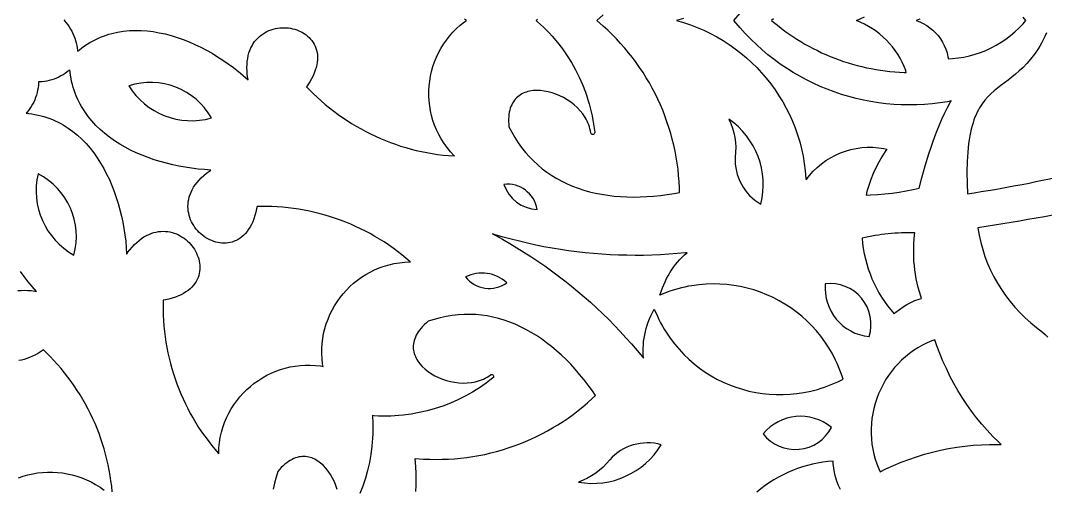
# Model space of a CAD drawing. Extents: x -550 to 550, y -550 to 550.
# Drawn here: x 6.1 to 149.9, y -65.6 to 0 of the extents above; entities that cross this region are included whole.
import ezdxf

# ---------------------------------------------------------------- set-up
doc = ezdxf.new("R2010")
doc.units = 0
doc.layers.add('LAYER_1', color=18, linetype='CONTINUOUS')
doc.layers.add('LAYER_10', color=4, linetype='CONTINUOUS')

msp = doc.modelspace()

# ---------------------------------------------------------------- linework, layer by layer
at = {"layer": 'LAYER_1'}
for points in [[(0, 550, 0.414214), (-550, 0, 0.414214), (0, -550, 0.414214), (550, 0, 0.414214)], [(32.88, -13.68, 0.355981), (21.28, -9.18, 0.33339)], [(109.98, -25.76, 0.312542), (105.48, -13.85, -0.141794), (106.38, -19.17, 0.28687)], [(13.58, -32.92, 0.355981), (8.56, -21.54, 0.33339)], [(73.92, -23.01, 0.313022), (78.58, -26.51, 0.400535)], [(128.68, -41.2), (128.93, -40.96), (129.41, -40.56), (129.93, -40.19), (130.46, -39.86), (131.02, -39.57), (131.6, -39.32), (132.2, -39.11), (132.52, -39.02), (132.41, -38.7), (132.22, -38.09), (132.06, -37.48), (131.91, -36.86), (131.78, -36.25), (131.67, -35.63), (131.59, -35.01), (131.52, -34.39), (131.46, -33.77), (131.43, -33.15), (131.42, -32.53), (131.42, -31.92), (131.44, -31.31), (131.48, -30.71), (131.54, -30.11), (131.58, -29.81, 0.066618), (124.17, -30.56, 0.161927)], [(68.54, -35.99, 0.400535), (74.31, -36.82, 0.313022)], [(119.01, -36.96, 0.412174), (125.16, -44.37, 0.547146)], [(119.88, -57.12, 0.412174), (110.29, -58.02, 0.547146)], [(88.78, -61.67, -0.141792), (84.38, -64.79, 0.312588), (95.99, -59.55, 0.287102)]]:
    msp.add_lwpolyline(points, format="xyb", close=True, dxfattribs=at)
for points in [[(12.27, 0.07), (12.21, 0), (12.27, -0.07), (12.5, -0.34), (12.72, -0.62), (12.93, -0.91), (13.12, -1.21), (13.29, -1.51), (13.45, -1.83), (13.59, -2.15), (13.71, -2.48), (13.82, -2.81), (13.92, -3.15), (13.99, -3.49), (14.05, -3.84), (14.09, -4.19), (14.1, -4.32), (14.35, -4.11), (14.71, -3.84), (15.07, -3.58), (15.43, -3.34), (15.8, -3.11), (16.18, -2.9), (16.56, -2.7), (16.94, -2.52), (17.33, -2.35), (17.72, -2.19), (18.11, -2.05), (18.51, -1.93), (18.91, -1.82), (19.72, -1.63), (20.54, -1.5), (21.37, -1.42), (22.2, -1.39), (23.04, -1.4), (23.88, -1.46), (24.72, -1.56), (25.57, -1.71), (26.41, -1.89), (27.25, -2.12), (28.09, -2.38), (28.93, -2.67), (29.75, -3), (30.57, -3.36), (31.38, -3.75), (32.18, -4.17), (32.97, -4.61), (33.74, -5.08), (34.5, -5.57), (35.24, -6.08), (35.96, -6.62), (36.67, -7.17), (37.35, -7.74), (38.02, -8.32), (38.03, -8.34), (37.99, -8.1), (37.92, -7.59), (37.88, -7.1), (37.87, -6.62), (37.88, -6.17), (37.91, -5.74), (37.97, -5.33), (38.05, -4.93), (38.15, -4.55), (38.28, -4.2), (38.42, -3.86), (38.58, -3.54), (38.76, -3.24), (38.95, -2.97), (39.16, -2.7), (39.39, -2.46), (39.62, -2.24), (39.87, -2.04), (40.13, -1.86), (40.4, -1.69), (40.68, -1.54), (40.96, -1.42), (41.25, -1.31), (41.55, -1.21), (41.85, -1.14), (42.15, -1.08), (42.46, -1.04), (42.76, -1.02), (43.07, -1.01), (43.37, -1.02), (43.68, -1.05), (43.98, -1.09), (44.27, -1.15), (44.57, -1.23), (44.85, -1.32), (45.13, -1.43), (45.4, -1.55), (45.66, -1.69), (45.91, -1.84), (46.16, -2.01), (46.38, -2.19), (46.6, -2.39), (46.8, -2.6), (46.99, -2.83), (47.16, -3.07), (47.31, -3.33), (47.44, -3.6), (47.55, -3.89), (47.64, -4.18), (47.71, -4.49), (47.75, -4.82), (47.77, -5.15), (47.76, -5.5), (47.73, -5.85), (47.67, -6.22), (47.58, -6.59), (47.46, -6.98), (47.32, -7.38), (47.14, -7.78), (46.93, -8.2), (46.69, -8.62), (46.42, -9.05), (46.24, -9.31), (46.62, -9.71), (47.16, -10.25), (47.72, -10.78), (48.28, -11.3), (48.86, -11.79), (49.45, -12.28), (50.05, -12.75), (50.66, -13.2), (51.29, -13.64), (51.92, -14.06), (52.56, -14.46), (53.21, -14.85), (53.87, -15.23), (54.54, -15.58), (55.21, -15.92), (55.9, -16.25), (56.59, -16.56), (57.29, -16.85), (57.99, -17.12), (58.71, -17.38), (59.43, -17.62), (60.15, -17.84), (60.89, -18.04), (61.62, -18.23), (62.37, -18.4), (63.11, -18.55), (63.87, -18.68), (64.62, -18.79), (65.38, -18.89), (66.15, -18.96), (66.92, -19.02), (66.97, -19.02), (66.94, -18.99), (66.42, -18.43), (65.95, -17.85), (65.52, -17.25), (65.13, -16.63), (64.78, -15.99), (64.47, -15.35), (64.2, -14.69), (63.97, -14.02), (63.78, -13.34), (63.62, -12.66), (63.51, -11.97), (63.44, -11.27), (63.4, -10.58), (63.4, -9.88), (63.44, -9.19), (63.52, -8.5), (63.63, -7.82), (63.78, -7.14), (63.97, -6.48), (64.2, -5.82), (64.46, -5.17), (64.75, -4.54), (65.08, -3.93), (65.45, -3.33), (65.85, -2.75), (66.29, -2.19), (66.76, -1.66), (67.26, -1.14), (67.8, -0.66), (68.37, -0.2), (68.66, 0), (68.37, 0.2)], [(111.77, 0.24), (111.49, 0), (111.77, -0.24), (112.29, -0.66), (112.81, -1.08), (113.35, -1.48), (113.89, -1.87), (114.44, -2.24), (115, -2.61), (115.57, -2.96), (116.14, -3.3), (116.72, -3.62), (117.31, -3.94), (117.9, -4.23), (118.5, -4.52), (119.11, -4.79), (119.72, -5.05), (120.34, -5.3), (120.96, -5.53), (121.59, -5.75), (122.22, -5.95), (122.85, -6.14), (123.5, -6.32), (124.14, -6.48), (124.79, -6.63), (125.44, -6.76), (126.1, -6.88), (126.76, -6.99), (127.42, -7.08), (128.08, -7.15), (128.75, -7.22), (129.42, -7.26), (130.09, -7.29), (130.38, -7.3), (130.3, -7.04), (130.06, -6.44), (129.8, -5.86), (129.5, -5.29), (129.17, -4.75), (128.82, -4.22), (128.44, -3.71), (128.03, -3.23), (127.59, -2.76), (127.14, -2.32), (126.65, -1.91), (126.15, -1.52), (125.62, -1.16), (125.08, -0.83), (124.51, -0.52), (123.4, 0), (124.51, 0.52)], [(132.28, 0.19), (131.78, 0), (132.28, -0.19), (132.77, -0.43), (133.24, -0.7), (133.68, -1.01), (134.1, -1.35), (134.49, -1.72), (134.85, -2.13), (135.17, -2.56), (135.46, -3.02), (135.71, -3.5), (135.93, -4.01), (136.1, -4.53), (136.23, -5.08), (136.28, -5.38), (136.86, -5.35), (137.67, -5.26), (138.47, -5.13), (139.26, -4.96), (140.04, -4.74), (140.8, -4.48), (141.55, -4.19), (142.28, -3.85), (142.99, -3.47), (143.68, -3.06), (144.35, -2.61), (144.99, -2.12), (145.61, -1.6), (146.2, -1.04), (146.76, -0.45), (147.14, 0), (146.76, 0.45)], [(5.74, -37.91), (6.17, -37.88), (6.62, -37.86), (7.1, -37.88), (7.59, -37.92), (8.1, -37.99), (8.34, -38.03), (8.32, -38.02), (7.74, -37.35), (7.17, -36.67), (6.62, -35.96), (6.08, -35.24)], [(18.96, -66.15), (18.89, -65.38), (18.79, -64.62), (18.68, -63.87), (18.55, -63.11), (18.4, -62.37), (18.23, -61.62), (18.04, -60.89), (17.84, -60.15), (17.62, -59.43), (17.38, -58.71), (17.12, -57.99), (16.85, -57.29), (16.56, -56.59), (16.25, -55.9), (15.92, -55.21), (15.58, -54.54), (15.23, -53.87), (14.85, -53.21), (14.46, -52.56), (14.06, -51.92), (13.64, -51.29), (13.2, -50.66), (12.75, -50.05), (12.28, -49.45), (11.79, -48.86), (11.3, -48.28), (10.78, -47.72), (10.25, -47.16), (9.71, -46.62), (9.31, -46.24), (9.05, -46.41), (8.62, -46.69), (8.2, -46.93), (7.78, -47.14), (7.38, -47.32), (6.98, -47.46), (6.59, -47.58), (6.22, -47.67), (5.85, -47.73)], [(50.53, -65.85), (50.35, -65.29), (50.13, -64.74), (49.88, -64.23), (49.59, -63.74), (49.28, -63.28), (48.95, -62.85), (48.59, -62.47), (48.21, -62.13), (47.81, -61.84), (47.6, -61.71), (47.4, -61.6), (47.18, -61.5), (46.97, -61.41), (46.75, -61.34), (46.53, -61.28), (46.31, -61.24), (46.08, -61.21), (45.85, -61.2), (45.62, -61.21), (45.39, -61.23), (45.15, -61.27), (44.92, -61.33), (44.68, -61.4), (44.43, -61.5), (44.19, -61.61), (43.94, -61.75), (43.7, -61.91), (43.45, -62.09), (43.2, -62.29), (42.94, -62.52), (42.69, -62.77), (42.44, -63.04), (42.22, -63.31), (41.96, -64.12), (41.73, -64.97), (41.55, -65.81)], [(5.82, -64.2), (6.48, -63.97), (7.14, -63.78), (7.82, -63.63), (8.5, -63.52), (9.19, -63.44), (9.88, -63.4), (10.58, -63.4), (11.27, -63.44), (11.97, -63.51), (12.66, -63.62), (13.34, -63.78), (14.02, -63.97), (14.69, -64.2), (15.35, -64.47), (15.99, -64.78), (16.63, -65.13), (17.25, -65.52), (17.85, -65.95)]]:
    msp.add_lwpolyline(points, dxfattribs=at)
for points in [[(78.64, 0.17), (78.44, 0), (78.64, -0.17), (79.07, -0.56), (79.49, -0.96), (79.9, -1.37), (80.3, -1.79), (80.69, -2.21), (81.43, -3.09), (82.13, -4), (82.79, -4.94), (83.4, -5.92), (83.96, -6.92), (84.47, -7.94), (84.94, -8.99), (85.36, -10.06), (85.55, -10.61), (85.72, -11.15), (85.89, -11.71), (86.04, -12.27), (86.17, -12.83), (86.3, -13.4), (86.41, -13.97), (86.51, -14.54), (86.59, -15.12), (86.66, -15.7, -0.968464), (86.12, -15.78), (86.07, -15.48), (86, -15.2), (85.92, -14.92), (85.82, -14.64), (85.71, -14.38), (85.59, -14.11), (85.45, -13.86), (85.31, -13.61), (84.98, -13.12), (84.61, -12.66), (84.2, -12.23), (83.77, -11.83), (83.3, -11.47), (82.81, -11.13), (82.29, -10.83), (81.77, -10.56), (81.23, -10.34), (80.68, -10.15), (80.14, -10), (79.59, -9.9), (79.05, -9.83), (78.53, -9.82), (78.02, -9.84), (77.53, -9.92), (77.3, -9.97), (77.07, -10.04), (76.85, -10.12), (76.63, -10.21), (76.43, -10.31), (76.23, -10.43), (76.05, -10.56), (75.87, -10.7), (75.7, -10.85), (75.54, -11.02), (75.39, -11.2), (75.25, -11.4), (75.13, -11.6), (75.01, -11.83), (74.91, -12.07), (74.82, -12.32), (74.74, -12.59), (74.67, -12.88), (74.62, -13.18), (74.59, -13.5), (74.57, -13.84), (74.57, -14.2), (74.59, -14.57), (74.62, -14.91), (75.01, -15.67), (75.45, -16.43), (75.91, -17.16), (76.41, -17.85), (76.94, -18.51), (77.49, -19.14), (78.07, -19.72), (78.67, -20.28), (79.3, -20.8), (79.96, -21.29), (80.63, -21.74), (81.33, -22.17), (82.05, -22.56), (82.79, -22.91), (83.55, -23.24), (84.33, -23.53), (85.13, -23.8), (85.95, -24.03), (86.78, -24.23), (87.63, -24.4), (88.5, -24.53), (89.38, -24.64), (90.27, -24.72), (91.18, -24.77), (92.09, -24.78), (93.02, -24.77), (93.96, -24.73), (94.91, -24.66), (95.87, -24.56), (96.84, -24.43), (97.81, -24.28), (98.57, -24.13), (98.55, -23.49), (98.51, -22.62), (98.44, -21.75), (98.35, -20.89), (98.23, -20.04), (98.1, -19.18), (97.94, -18.34), (97.75, -17.5), (97.55, -16.66), (97.32, -15.84), (97.07, -15.02), (96.8, -14.21), (96.51, -13.4), (96.2, -12.61), (95.87, -11.82), (95.51, -11.04), (95.14, -10.27), (94.74, -9.51), (94.33, -8.77), (93.89, -8.03), (93.44, -7.31), (92.96, -6.59), (92.47, -5.89), (91.95, -5.2), (91.42, -4.53), (90.87, -3.87), (90.3, -3.22), (89.71, -2.59), (89.1, -1.97), (88.48, -1.37), (87.84, -0.78), (86.94, 0), (87.84, 0.78)], [(99.1, 0.27), (98.15, 0), (99.1, -0.27), (100.08, -0.6), (101.05, -0.97), (101.99, -1.38), (102.91, -1.83), (103.81, -2.31), (104.69, -2.83), (105.54, -3.38), (106.36, -3.96), (107.16, -4.58), (107.94, -5.23), (108.68, -5.91), (109.4, -6.61), (110.08, -7.35), (110.74, -8.11), (111.36, -8.9), (111.96, -9.72), (112.51, -10.56), (113.04, -11.42), (113.53, -12.31), (113.98, -13.21), (114.4, -14.14), (114.78, -15.09), (115.12, -16.05), (115.42, -17.03), (115.68, -18.03), (115.9, -19.05), (116.07, -20.07), (116.21, -21.11), (116.3, -22.17), (116.31, -22.39, -0.292397), (127.25, -17.98), (127.65, -18.05), (127.43, -18.39), (126.95, -19.14), (126.51, -19.91), (126.11, -20.7), (125.74, -21.5), (125.41, -22.32), (125.12, -23.15), (124.86, -24), (124.74, -24.52), (125.38, -24.49), (126.38, -24.42), (127.38, -24.33), (128.38, -24.22), (129.37, -24.08), (130.36, -23.92), (131.35, -23.74), (132.17, -23.56), (132.57, -22.07), (133.04, -20.4), (133.55, -18.74), (133.82, -17.91), (134.1, -17.09), (134.39, -16.27), (134.71, -15.45), (135.03, -14.65), (135.38, -13.85), (135.75, -13.07), (136.13, -12.29), (136.54, -11.53), (136.67, -11.3), (136.17, -11.4), (135.09, -11.56), (134, -11.69), (132.92, -11.78), (131.84, -11.84), (130.76, -11.85), (129.68, -11.83), (128.61, -11.78), (127.54, -11.68), (126.48, -11.55), (125.42, -11.39), (124.37, -11.19), (123.33, -10.95), (122.3, -10.68), (121.28, -10.37), (120.27, -10.03), (119.27, -9.66), (118.29, -9.25), (117.31, -8.81), (116.36, -8.33), (115.42, -7.83), (114.49, -7.29), (113.58, -6.71), (112.69, -6.11), (111.82, -5.48), (110.97, -4.81), (110.14, -4.11), (109.34, -3.38), (108.55, -2.62), (107.79, -1.84), (107.06, -1.02), (106.2, 0), (107.06, 1.02)], [(150.07, -1.75), (149.84, -2.25), (149.6, -2.72), (149.36, -3.17), (149.11, -3.6), (148.86, -4), (148.35, -4.75), (147.83, -5.42), (147.31, -6.03), (146.78, -6.58), (146.24, -7.08), (145.71, -7.53), (144.66, -8.36), (143.65, -9.11), (143.16, -9.49), (142.69, -9.88), (142.24, -10.28), (141.81, -10.71), (141.41, -11.18), (141.02, -11.69), (140.84, -11.97), (140.66, -12.26), (140.49, -12.56), (140.33, -12.88), (140.17, -13.22), (140.02, -13.58), (139.88, -13.96), (139.75, -14.36), (139.62, -14.79), (139.5, -15.24), (139.4, -15.71), (139.3, -16.21), (139.21, -16.74), (139.13, -17.29), (139.06, -17.87), (139.01, -18.49), (138.93, -19.81), (138.89, -21.27), (138.9, -22.87), (138.96, -24.33, 0.042468), (169.26, -17.08, -0.574933)], [(177.56, -21.57, -0.023981), (140.41, -29.09, 0.194027), (148.65, -43.09), (149.06, -43.4), (149.47, -43.73), (149.86, -44.09), (150.23, -44.46)], [(61.57, -66.13), (61.6, -65.26), (61.61, -64.4), (61.6, -63.53), (61.56, -62.66), (61.47, -61.47), (62.66, -61.56), (63.53, -61.6), (64.4, -61.61), (65.26, -61.6), (66.13, -61.57), (66.99, -61.52), (67.85, -61.44), (68.7, -61.34), (69.55, -61.22), (70.4, -61.07), (71.24, -60.9), (72.07, -60.71), (72.9, -60.5), (73.72, -60.26), (74.54, -60.01), (75.34, -59.73), (76.14, -59.43), (76.94, -59.11), (77.72, -58.77), (78.5, -58.41), (79.26, -58.02), (80.02, -57.62), (80.76, -57.19), (81.5, -56.75), (82.22, -56.28), (82.93, -55.8), (83.63, -55.29), (84.32, -54.77), (84.99, -54.23), (85.65, -53.66), (86.3, -53.08), (86.77, -52.63), (86.33, -52), (85.75, -51.2), (85.16, -50.43), (84.55, -49.68), (83.93, -48.96), (83.29, -48.26), (82.65, -47.6), (81.98, -46.96), (81.31, -46.35), (80.62, -45.77), (79.92, -45.23), (79.21, -44.71), (78.49, -44.23), (77.76, -43.78), (77.02, -43.37), (76.27, -42.99), (75.51, -42.65), (74.74, -42.34), (73.97, -42.07), (73.18, -41.83), (72.39, -41.64), (71.59, -41.48), (70.78, -41.37), (69.97, -41.29), (69.15, -41.26), (68.33, -41.26), (67.49, -41.31), (66.66, -41.41), (65.81, -41.55), (64.97, -41.73), (64.12, -41.96), (63.31, -42.22), (63.04, -42.44), (62.77, -42.69), (62.52, -42.94), (62.29, -43.2), (62.09, -43.45), (61.91, -43.7), (61.75, -43.94), (61.61, -44.19), (61.5, -44.43), (61.4, -44.68), (61.33, -44.92), (61.27, -45.15), (61.23, -45.39), (61.21, -45.62), (61.2, -45.85), (61.21, -46.08), (61.24, -46.31), (61.28, -46.53), (61.34, -46.75), (61.41, -46.97), (61.5, -47.18), (61.6, -47.39), (61.71, -47.6), (61.84, -47.81), (62.13, -48.21), (62.47, -48.59), (62.85, -48.95), (63.28, -49.28), (63.74, -49.59), (64.23, -49.88), (64.75, -50.13), (65.29, -50.35), (65.85, -50.53), (66.42, -50.68), (67.01, -50.79), (67.6, -50.86), (68.19, -50.89), (68.78, -50.87), (69.37, -50.81), (69.94, -50.7), (70.22, -50.63), (70.5, -50.54), (70.77, -50.44), (71.04, -50.33), (71.3, -50.2), (71.56, -50.06), (71.81, -49.91), (72.05, -49.74, -0.968464), (72.38, -50.18), (71.92, -50.54), (71.45, -50.89), (70.98, -51.22), (70.49, -51.55), (70.01, -51.86), (69.51, -52.16), (69.01, -52.45), (68.5, -52.73), (67.47, -53.24), (66.42, -53.71), (65.35, -54.12), (64.26, -54.48), (63.15, -54.79), (62.04, -55.04), (60.91, -55.25), (59.77, -55.4), (59.19, -55.45), (58.62, -55.49), (58.04, -55.52), (57.47, -55.53), (56.89, -55.53), (56.31, -55.52), (55.73, -55.49), (55.47, -55.47), (55.49, -55.73), (55.52, -56.31), (55.53, -56.89), (55.53, -57.47), (55.52, -58.04), (55.49, -58.62), (55.4, -59.77), (55.25, -60.91), (55.04, -62.04), (54.79, -63.15), (54.48, -64.26), (54.12, -65.35), (53.71, -66.42)], [(121.13, -65.82), (120.86, -65.26), (120.63, -64.67), (120.44, -64.07), (120.29, -63.45), (120.19, -62.83), (120.13, -62.2), (120.13, -61.86, 0.161874), (109.41, -66.19, 0.066734)]]:
    msp.add_lwpolyline(points, format="xyb", dxfattribs=at)
for points in [[(7.79, -11.76), (7.61, -12.07), (7.42, -12.36), (7.22, -12.65), (7, -12.93), (6.91, -13.02), (7.24, -13.05), (7.69, -13.11), (8.12, -13.19), (8.55, -13.27), (8.98, -13.37), (9.39, -13.49), (9.8, -13.62), (10.2, -13.76), (10.59, -13.91), (10.98, -14.08), (11.36, -14.26), (11.73, -14.45), (12.09, -14.66), (12.79, -15.1), (13.46, -15.59), (14.1, -16.11), (14.72, -16.68), (15.3, -17.28), (15.85, -17.92), (16.38, -18.59), (16.87, -19.29), (17.34, -20.02), (17.77, -20.77), (18.18, -21.55), (18.56, -22.34), (18.92, -23.16), (19.24, -23.99), (19.54, -24.84), (19.81, -25.7), (20.05, -26.57), (20.27, -27.45), (20.45, -28.33), (20.61, -29.22), (20.75, -30.11), (20.86, -31), (20.94, -31.89), (20.99, -32.77), (21, -32.78), (21.13, -32.59), (21.45, -32.18), (21.77, -31.8), (22.09, -31.46), (22.42, -31.15), (22.75, -30.87), (23.08, -30.61), (23.42, -30.39), (23.76, -30.2), (24.1, -30.03), (24.44, -29.9), (24.77, -29.78), (25.11, -29.7), (25.45, -29.64), (25.78, -29.6), (26.11, -29.59), (26.43, -29.6), (26.75, -29.64), (27.06, -29.69), (27.37, -29.76), (27.67, -29.85), (27.96, -29.97), (28.25, -30.09), (28.52, -30.24), (28.79, -30.4), (29.04, -30.57), (29.28, -30.76), (29.52, -30.96), (29.74, -31.17), (29.95, -31.39), (30.14, -31.63), (30.32, -31.87), (30.49, -32.12), (30.64, -32.38), (30.78, -32.65), (30.9, -32.92), (31.01, -33.2), (31.1, -33.48), (31.17, -33.77), (31.22, -34.06), (31.25, -34.35), (31.26, -34.64), (31.25, -34.93), (31.22, -35.23), (31.17, -35.52), (31.1, -35.81), (31, -36.09), (30.87, -36.37), (30.73, -36.65), (30.56, -36.91), (30.36, -37.17), (30.14, -37.42), (29.89, -37.66), (29.61, -37.89), (29.31, -38.1), (28.98, -38.31), (28.62, -38.5), (28.24, -38.67), (27.83, -38.83), (27.39, -38.98), (26.92, -39.11), (26.42, -39.22), (26.11, -39.28), (26.1, -39.83), (26.1, -40.6), (26.12, -41.36), (26.15, -42.13), (26.21, -42.89), (26.29, -43.65), (26.38, -44.41), (26.49, -45.16), (26.62, -45.91), (26.77, -46.65), (26.94, -47.39), (27.12, -48.13), (27.32, -48.86), (27.54, -49.58), (27.78, -50.3), (28.04, -51.01), (28.31, -51.72), (28.6, -52.42), (28.9, -53.11), (29.23, -53.8), (29.57, -54.48), (29.92, -55.15), (30.3, -55.81), (30.69, -56.46), (31.09, -57.11), (31.51, -57.74), (31.95, -58.37), (32.41, -58.98), (32.88, -59.59), (33.37, -60.18), (33.87, -60.77), (33.9, -60.81), (33.9, -60.76), (33.94, -60), (34.01, -59.25), (34.13, -58.52), (34.29, -57.81), (34.49, -57.11), (34.73, -56.44), (35.01, -55.78), (35.32, -55.14), (35.66, -54.53), (36.04, -53.94), (36.45, -53.37), (36.88, -52.83), (37.35, -52.31), (37.84, -51.82), (38.36, -51.36), (38.9, -50.93), (39.47, -50.52), (40.05, -50.15), (40.66, -49.81), (41.28, -49.51), (41.92, -49.24), (42.57, -49), (43.24, -48.8), (43.93, -48.63), (44.62, -48.51), (45.32, -48.42), (46.03, -48.38), (46.75, -48.37), (47.48, -48.41), (48.2, -48.49), (48.55, -48.55), (48.49, -48.2), (48.41, -47.48), (48.37, -46.75), (48.38, -46.03), (48.42, -45.32), (48.51, -44.62), (48.63, -43.93), (48.8, -43.24), (49, -42.57), (49.24, -41.92), (49.51, -41.28), (49.81, -40.66), (50.15, -40.05), (50.53, -39.47), (50.93, -38.9), (51.36, -38.36), (51.82, -37.84), (52.31, -37.35), (52.83, -36.88), (53.37, -36.45), (53.94, -36.04), (54.53, -35.66), (55.14, -35.32), (55.78, -35.01), (56.44, -34.73), (57.11, -34.49), (57.81, -34.29), (58.52, -34.13), (59.26, -34.01), (60, -33.94), (60.76, -33.9), (60.81, -33.9), (60.77, -33.87), (60.18, -33.36), (59.59, -32.88), (58.98, -32.41), (58.37, -31.95), (57.74, -31.51), (57.11, -31.09), (56.46, -30.69), (55.81, -30.3), (55.15, -29.92), (54.48, -29.57), (53.8, -29.23), (53.11, -28.9), (52.42, -28.6), (51.72, -28.31), (51.01, -28.04), (50.3, -27.78), (49.58, -27.54), (48.86, -27.32), (48.13, -27.12), (47.39, -26.94), (46.65, -26.77), (45.91, -26.62), (45.16, -26.49), (44.41, -26.38), (43.65, -26.29), (42.89, -26.21), (42.13, -26.15), (41.36, -26.12), (40.6, -26.1), (39.83, -26.1), (39.28, -26.11), (39.22, -26.42), (39.11, -26.92), (38.98, -27.39), (38.83, -27.83), (38.67, -28.24), (38.5, -28.62), (38.31, -28.98), (38.1, -29.31), (37.89, -29.61), (37.66, -29.89), (37.42, -30.14), (37.17, -30.36), (36.91, -30.56), (36.65, -30.73), (36.37, -30.87), (36.09, -31), (35.81, -31.1), (35.52, -31.17), (35.23, -31.22), (34.93, -31.25), (34.64, -31.26), (34.35, -31.25), (34.06, -31.22), (33.77, -31.17), (33.48, -31.1), (33.2, -31.01), (32.92, -30.9), (32.65, -30.78), (32.38, -30.64), (32.12, -30.49), (31.87, -30.32), (31.63, -30.14), (31.39, -29.95), (31.17, -29.74), (30.96, -29.52), (30.76, -29.28), (30.57, -29.04), (30.4, -28.79), (30.24, -28.52), (30.09, -28.25), (29.97, -27.96), (29.85, -27.67), (29.76, -27.37), (29.69, -27.06), (29.64, -26.75), (29.6, -26.43), (29.59, -26.11), (29.6, -25.78), (29.64, -25.45), (29.7, -25.11), (29.78, -24.77), (29.9, -24.44), (30.03, -24.1), (30.2, -23.76), (30.39, -23.42), (30.61, -23.08), (30.87, -22.75), (31.15, -22.42), (31.46, -22.09), (31.8, -21.77), (32.18, -21.45), (32.59, -21.13), (32.78, -21), (32.77, -20.99), (31.89, -20.94), (31, -20.86), (30.11, -20.75), (29.22, -20.61), (28.33, -20.45), (27.45, -20.27), (26.57, -20.05), (25.7, -19.81), (24.84, -19.54), (23.99, -19.24), (23.16, -18.92), (22.34, -18.56), (21.55, -18.18), (20.77, -17.77), (20.02, -17.34), (19.29, -16.87), (18.59, -16.38), (17.92, -15.85), (17.28, -15.3), (16.68, -14.72), (16.11, -14.1), (15.59, -13.46), (15.1, -12.79), (14.66, -12.09), (14.45, -11.73), (14.26, -11.36), (14.08, -10.98), (13.91, -10.59), (13.76, -10.2), (13.62, -9.8), (13.49, -9.39), (13.37, -8.98), (13.27, -8.55), (13.19, -8.12), (13.11, -7.69), (13.05, -7.24), (13.02, -6.91), (12.93, -7), (12.65, -7.22), (12.36, -7.42), (12.07, -7.61), (11.76, -7.79), (11.45, -7.95), (11.13, -8.09), (10.8, -8.22), (10.47, -8.33), (10.13, -8.42), (9.78, -8.5), (9.44, -8.56), (9.08, -8.6), (8.73, -8.63), (8.63, -8.63), (8.63, -8.73), (8.6, -9.08), (8.56, -9.44), (8.5, -9.78), (8.42, -10.13), (8.33, -10.47), (8.22, -10.8), (8.09, -11.13), (7.95, -11.45)], [(117.11, -42.84), (116.42, -42.15), (115.7, -41.51), (114.95, -40.9), (114.17, -40.34), (113.36, -39.81), (112.53, -39.33), (111.68, -38.88), (110.81, -38.49), (109.91, -38.13), (109, -37.82), (108.07, -37.56), (107.13, -37.35), (106.18, -37.18), (105.21, -37.06), (104.24, -36.99), (103.26, -36.97), (102.28, -37), (101.29, -37.09), (100.3, -37.23), (99.81, -37.31), (99.31, -37.42), (98.82, -37.53), (98.33, -37.66), (97.84, -37.81), (97.34, -37.97), (96.85, -38.14), (95.82, -38.54), (96.16, -37.54), (96.34, -37.1), (96.53, -36.67), (96.73, -36.24), (96.96, -35.83), (97.2, -35.42), (97.45, -35.03), (97.72, -34.65), (98, -34.27), (98.3, -33.91), (98.61, -33.56), (98.94, -33.22), (99.28, -32.9), (99.62, -32.6), (99.4, -32.62), (98.22, -32.73), (97.05, -32.82), (95.87, -32.89), (94.7, -32.94), (93.52, -32.97), (92.35, -32.97), (91.17, -32.96), (90, -32.93), (88.83, -32.88), (87.66, -32.81), (86.49, -32.72), (85.33, -32.6), (84.16, -32.47), (83, -32.32), (81.84, -32.15), (80.69, -31.96), (79.53, -31.75), (78.39, -31.52), (77.24, -31.27), (76.1, -31), (74.96, -30.71), (73.83, -30.4), (72.71, -30.08), (72.34, -29.96), (72.68, -30.14), (73.71, -30.71), (74.73, -31.29), (75.73, -31.89), (76.73, -32.51), (77.72, -33.14), (78.69, -33.79), (79.65, -34.45), (80.61, -35.14), (81.55, -35.84), (82.47, -36.55), (83.39, -37.28), (84.29, -38.03), (85.18, -38.79), (86.06, -39.56), (86.93, -40.35), (87.78, -41.16), (88.62, -41.98), (89.44, -42.82), (90.25, -43.67), (91.05, -44.53), (91.83, -45.41), (92.6, -46.31), (93.35, -47.22), (93.49, -47.39), (93.46, -46.94), (93.45, -46.47), (93.46, -46), (93.49, -45.53), (93.53, -45.06), (93.6, -44.6), (93.68, -44.14), (93.78, -43.68), (93.89, -43.22), (94.03, -42.77), (94.18, -42.33), (94.36, -41.89), (94.54, -41.45), (95, -40.5), (95.46, -41.52), (95.68, -41.99), (95.91, -42.44), (96.16, -42.89), (96.42, -43.34), (96.68, -43.77), (96.96, -44.19), (97.25, -44.6), (97.85, -45.4), (98.49, -46.16), (99.16, -46.88), (99.87, -47.55), (100.6, -48.19), (101.37, -48.79), (102.16, -49.35), (102.98, -49.86), (103.82, -50.33), (104.68, -50.76), (105.57, -51.14), (106.47, -51.47), (107.38, -51.76), (108.31, -52.01), (109.25, -52.21), (110.2, -52.36), (111.16, -52.46), (112.13, -52.51), (113.1, -52.52), (114.07, -52.47), (115.04, -52.38), (116.01, -52.23), (116.98, -52.03), (117.94, -51.78), (118.42, -51.63), (118.9, -51.47), (119.37, -51.3), (119.85, -51.11), (120.31, -50.91), (120.78, -50.7), (121.24, -50.47), (121.51, -50.33), (121.42, -50.05), (121.25, -49.56), (121.07, -49.08), (120.88, -48.6), (120.68, -48.14), (120.47, -47.68), (120.01, -46.79), (119.51, -45.93), (118.96, -45.1), (118.38, -44.31), (117.76, -43.55)], [(132.01, -45.94), (131.41, -46.33), (130.82, -46.75), (130.26, -47.2), (129.73, -47.68), (129.22, -48.18), (128.74, -48.71), (128.29, -49.27), (127.87, -49.85), (127.48, -50.46), (127.12, -51.08), (126.79, -51.73), (126.5, -52.4), (126.23, -53.08), (126.01, -53.76), (125.82, -54.46), (125.67, -55.17), (125.55, -55.87), (125.48, -56.59), (125.44, -57.3), (125.45, -58.02), (125.49, -58.73), (125.56, -59.45), (125.68, -60.16), (125.83, -60.86), (126.02, -61.56), (126.25, -62.25), (126.52, -62.92), (126.72, -63.34), (127.51, -62.95), (128.57, -62.47), (129.64, -62.02), (130.73, -61.61), (131.82, -61.23), (132.93, -60.89), (134.05, -60.59), (135.18, -60.32), (136.31, -60.09), (137.45, -59.9), (138.6, -59.75), (139.75, -59.63), (140.91, -59.55), (142.07, -59.51), (143.24, -59.5), (143.68, -59.51), (143.36, -59.21), (142.54, -58.38), (141.75, -57.53), (140.98, -56.66), (140.25, -55.76), (139.55, -54.84), (138.88, -53.89), (138.24, -52.93), (137.63, -51.94), (137.05, -50.94), (136.51, -49.92), (136, -48.87), (135.52, -47.82), (135.08, -46.74), (134.67, -45.65), (134.39, -44.81), (133.96, -44.97), (133.29, -45.26), (132.64, -45.58)]]:
    msp.add_lwpolyline(points, close=True, dxfattribs=at)
at = {"layer": 'LAYER_10'}
for points in [[(-485, 0, 0.414214), (0, -485, 0.414214), (485, 0, 0.414214), (0, 485, 0.414214)], [(355, 0, 0.414214), (0, 355, 0.414214), (-355, 0, 0.414214), (0, -355, 0.414214)], [(-285, 0, 0.414214), (0, -285, 0.414214), (285, 0, 0.414214), (0, 285, 0.414214)]]:
    msp.add_lwpolyline(points, format="xyb", close=True, dxfattribs=at)

doc.saveas('drawing.dxf')
